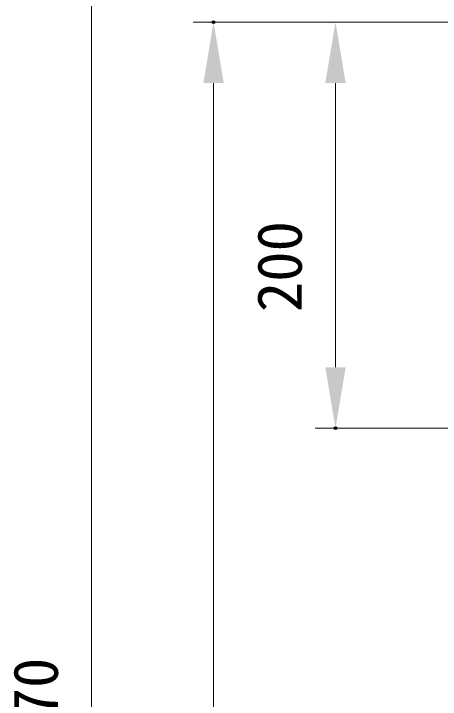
# Model space of a CAD drawing. Units: millimetres, scale not verified. Extents: x -203 to 203, y -143 to 143.
# Drawn here: x -124.93 to -103.94, y -47.35 to -13.59 of the extents above; entities that cross this region are included whole.
import ezdxf
from ezdxf.enums import TextEntityAlignment as Align

# ---------------------------------------------------------------- set-up
doc = ezdxf.new("R2010")
doc.units = ezdxf.units.MM
doc.header["$LTSCALE"] = 0.25
doc.header["$PDMODE"] = 32
doc.header["$PDSIZE"] = 0.125
doc.layers.add('0-1_DIMENSION_LINES$02_DIMENSI', color=7, linetype='Continuous', lineweight=18)
doc.layers.add('0-2_DEFPOINTS', color=7, linetype='Continuous')
doc.styles.add('ＭＳ ゴシック', font='')
doc.styles.get('ＭＳ ゴシック').set_extended_font_data('MS Gothic')

# ---------------------------------------------------------------- blocks, each defined once
blk = doc.blocks.new('D31')
at = {"layer": '0-1_DIMENSION_LINES$02_DIMENSI'}
for p, q in [((107.8718, 134.496), (99.9, 134.496)), ((100.9, 131.4962), (100.9, 117.4998)), ((112.6244, 114.5), (99.9, 114.5))]:
    blk.add_line(p, q, dxfattribs=at)
for points in [[(101.4, 131.4962), (100.4, 131.4962), (100.9, 134.496)], [(100.4, 117.4998), (101.4, 117.4998), (100.9, 114.5)]]:
    blk.add_solid(points, dxfattribs=at)
at = {"layer": '0-2_DEFPOINTS'}
for p in [(109.3718, 134.496), (100.9, 114.5), (114.1244, 114.5)]:
    blk.add_point(p, dxfattribs=at)
at = {"layer": '0-1_DIMENSION_LINES$02_DIMENSI', "style": 'ＭＳ ゴシック'}
blk.add_text('200', height=2.199, rotation=90, dxfattribs=at).set_placement((99.9, 120.2123), align=Align.BOTTOM_LEFT)
blk = doc.blocks.new('D32')
at = {"layer": '0-1_DIMENSION_LINES$02_DIMENSI'}
blk.add_line((88.9, 148.5002), (88.9, 57.4998), dxfattribs=at)
at = {"layer": '0-1_DIMENSION_LINES$02_DIMENSI', "style": 'ＭＳ ゴシック'}
blk.add_text('970', height=2.199, rotation=90, dxfattribs=at).set_placement((87.9, 98.7143), align=Align.BOTTOM_LEFT)
blk = doc.blocks.new('D33')
at = {"layer": '0-1_DIMENSION_LINES$02_DIMENSI'}
for p, q in [((107.8718, 134.496), (93.9, 134.496)), ((94.9, 57.4998), (94.9, 131.4962))]:
    blk.add_line(p, q, dxfattribs=at)
blk.add_solid([(95.4, 131.4962), (94.4, 131.4962), (94.9, 134.496)], dxfattribs=at)
at = {"layer": '0-2_DEFPOINTS'}
blk.add_point((94.9, 134.496), dxfattribs=at)

msp = doc.modelspace()

# ---------------------------------------------------------------- block references
at = {"layer": '0-1_DIMENSION_LINES$02_DIMENSI'}
for name in ['D32', 'D33', 'D31']:
    msp.add_blockref(name, (-210, -148.5), dxfattribs=at)

doc.saveas('drawing.dxf')
